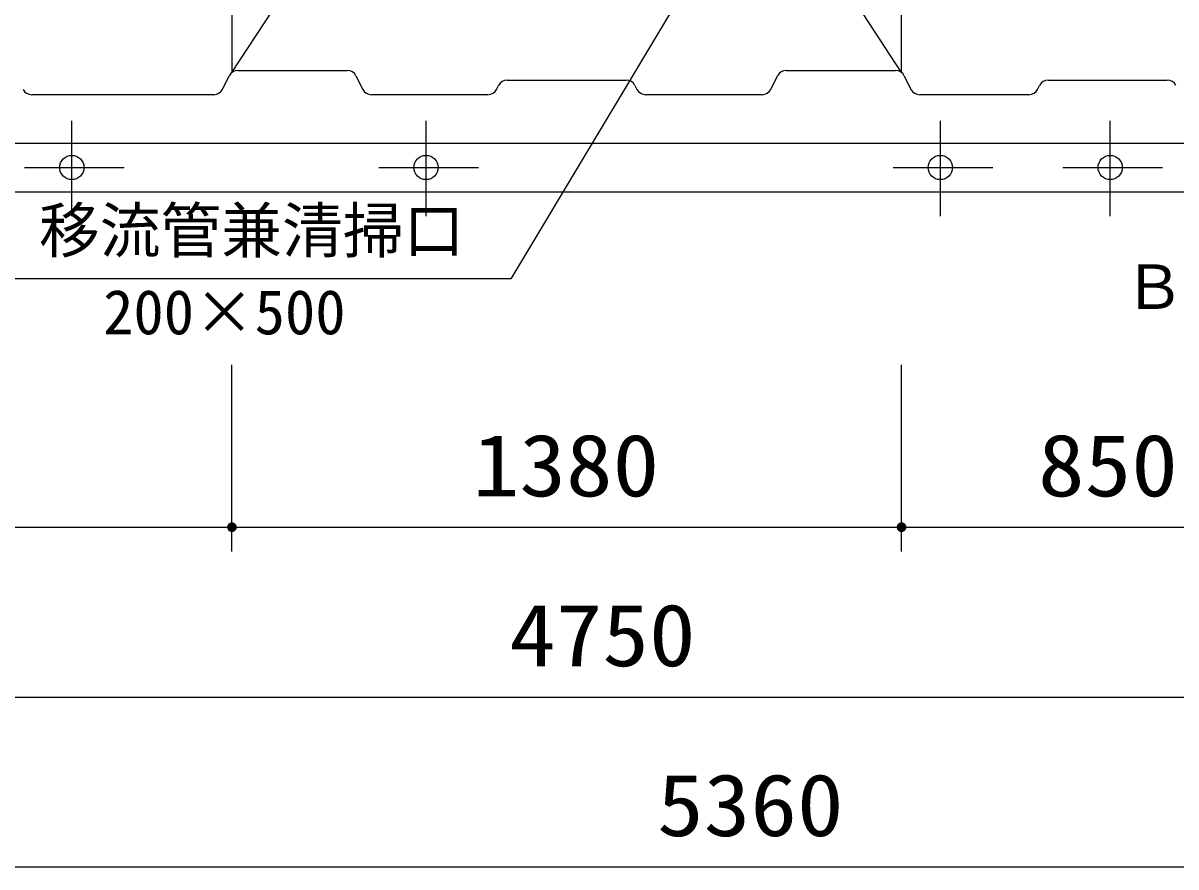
# Model space of a CAD drawing. Units: millimetres, scale not verified. Extents: x -14850 to 14850, y -10500 to 10500.
# Drawn here: x -8537 to -6160, y -1425 to 314 of the extents above; entities that cross this region are included whole.
import ezdxf
from ezdxf.enums import TextEntityAlignment as Align

# ---------------------------------------------------------------- set-up
doc = ezdxf.new("R2010")
doc.units = ezdxf.units.MM
doc.header["$LTSCALE"] = 50
for name, color, linetype, lineweight in [('0-0_躯体', 5, 'Continuous', 25), ('0-1_機器', 2, 'Continuous', 25), ('0-2_空気管', 3, 'Continuous', 25), ('0-4_文字', 5, 'Continuous', 25), ('0-5_製作', 5, 'Continuous', 25)]:
    doc.layers.add(name, color=color, linetype=linetype, lineweight=lineweight)
doc.styles.add('ＭＳ ゴシック', font='')
doc.styles.get('ＭＳ ゴシック').set_extended_font_data('MS Gothic')

msp = doc.modelspace()

# ---------------------------------------------------------------- linework, layer by layer
at = {"layer": '0-1_機器'}
msp.add_line((-9915.98, -33.6), (-4255.98, -33.6), dxfattribs=at)
at = {"layer": '0-2_空気管'}
for p, q in [((-8105.98, 2320.68), (-8105.98, 212.13)), ((-6725.98, 212.13), (-6725.98, 2320.68)), ((-8105.98, 212.13), (-7435.61, 1236.4)), ((-6725.98, 212.13), (-7396.35, 1236.4)), ((-6796.87, 1013), (-7531.3, -213.24)), ((-8093.62, 216.4), (-7868.34, 216.4)), ((-6963.62, 216.4), (-6738.34, 216.4)), ((-8125.45, 177.46), (-8111.51, 205.35)), ((-7850.45, 205.35), (-7836.51, 177.46)), ((-7538.62, 196.4), (-7293.34, 196.4)), ((-6995.45, 177.46), (-6981.51, 205.35)), ((-6720.45, 205.35), (-6706.51, 177.46)), ((-6423.62, 196.4), (-6178.34, 196.4)), ((-8143.34, 166.4), (-8518.62, 166.4)), ((-7578.34, 166.4), (-7818.62, 166.4)), ((-7560.45, 177.46), (-7556.51, 185.35)), ((-7275.45, 185.35), (-7271.51, 177.46)), ((-7013.34, 166.4), (-7253.62, 166.4)), ((-6463.34, 166.4), (-6688.62, 166.4)), ((-6445.45, 177.46), (-6441.51, 185.35)), ((-9257.63, 66.4), (-5900.98, 66.4)), ((-7531.3, -213.24), (-8594.71, -213.24))]:
    msp.add_line(p, q, dxfattribs=at)
for centre, start, end in [((-8093.62, 196.4), 90, 153.43494), ((-7868.34, 196.4), 26.56505, 90), ((-6963.62, 196.4), 90, 153.43494), ((-6738.34, 196.4), 26.56505, 90), ((-7538.62, 176.4), 90, 153.43494), ((-7293.34, 176.4), 26.56505, 90), ((-6423.62, 176.4), 90, 153.43494), ((-6178.34, 176.4), 26.56505, 90), ((-8518.62, 186.4), 206.56503, 270), ((-8143.34, 186.4), 270, 333.43494), ((-7818.62, 186.4), 206.56503, 270), ((-7578.34, 186.4), 270, 333.43494), ((-7253.62, 186.4), 206.56503, 270), ((-7013.34, 186.4), 270, 333.43494), ((-6688.62, 186.4), 206.56503, 270), ((-6463.34, 186.4), 270, 333.43494)]:
    msp.add_arc(centre, 20, start, end, dxfattribs=at)
at = {"layer": '0-4_文字', "color": 7}
for p, q in [((-8435.98, -83.8), (-8435.98, 112.68)), ((-7705.98, -83.8), (-7705.98, 112.68)), ((-6645.98, -83.8), (-6645.98, 112.68)), ((-6295.98, -83.8), (-6295.98, 112.68)), ((-8533.3, 16.4), (-8328.16, 16.4)), ((-7803.3, 16.4), (-7598.16, 16.4)), ((-6743.3, 16.4), (-6538.16, 16.4)), ((-6393.3, 16.4), (-6188.16, 16.4))]:
    msp.add_line(p, q, dxfattribs=at)
for centre in [(-8435.98, 16.4), (-7705.98, 16.4), (-6645.98, 16.4), (-6295.98, 16.4)]:
    msp.add_circle(centre, 25, dxfattribs=at)
at = {"layer": '0-5_製作', "color": 2}
for p, q in [((-8105.98, -774.71), (-8105.98, -389.93)), ((-6725.98, -774.71), (-6725.98, -389.93)), ((-9715.98, -724.71), (-8105.98, -724.71)), ((-8105.98, -724.71), (-6725.98, -724.71)), ((-6725.98, -724.71), (-5875.98, -724.71)), ((-9715.98, -1074.71), (-4965.98, -1074.71)), ((-9715.98, -1424.71), (-4355.98, -1424.71))]:
    msp.add_line(p, q, dxfattribs=at)
at = {"layer": '0-5_製作'}
for points in [[(-8115.96, -724.08), (-8105.98, -724.71), (-8115.98, -724.71)], [(-8115.98, -724.71), (-8115.67, -727.2), (-8115.9, -725.96)], [(-8105.98, -724.71), (-8115.67, -727.2), (-8115.98, -724.71)], [(-8115.8, -722.84), (-8105.98, -724.71), (-8115.96, -724.08)], [(-8115.49, -721.62), (-8105.98, -724.71), (-8115.8, -722.84)], [(-8105.98, -724.71), (-8115.28, -728.39), (-8115.67, -727.2)], [(-8115.03, -720.45), (-8105.98, -724.71), (-8115.49, -721.62)], [(-8105.98, -724.71), (-8114.74, -729.53), (-8115.28, -728.39)], [(-8114.42, -719.35), (-8105.98, -724.71), (-8115.03, -720.45)], [(-8105.98, -724.71), (-8114.07, -730.59), (-8114.74, -729.53)], [(-8113.68, -718.34), (-8105.98, -724.71), (-8114.42, -719.35)], [(-8105.98, -724.71), (-8113.27, -731.56), (-8114.07, -730.59)], [(-8112.83, -717.42), (-8105.98, -724.71), (-8113.68, -718.34)], [(-8105.98, -724.71), (-8112.35, -732.42), (-8113.27, -731.56)], [(-8111.86, -716.62), (-8105.98, -724.71), (-8112.83, -717.42)], [(-8105.98, -724.71), (-8111.34, -733.15), (-8112.35, -732.42)], [(-8110.8, -715.95), (-8105.98, -724.71), (-8111.86, -716.62)], [(-8105.98, -724.71), (-8110.24, -733.76), (-8111.34, -733.15)], [(-8109.66, -715.41), (-8105.98, -724.71), (-8110.8, -715.95)], [(-8105.98, -724.71), (-8109.07, -734.22), (-8110.24, -733.76)], [(-8108.47, -715.02), (-8105.98, -724.71), (-8109.66, -715.41)], [(-8105.98, -724.71), (-8107.85, -734.53), (-8109.07, -734.22)], [(-8107.23, -714.79), (-8105.98, -724.71), (-8108.47, -715.02)], [(-8105.98, -724.71), (-8106.61, -734.69), (-8107.85, -734.53)], [(-8105.98, -714.71), (-8105.98, -724.71), (-8107.23, -714.79)], [(-8105.98, -724.71), (-8105.98, -734.71), (-8106.61, -734.69)], [(-8105.98, -714.71), (-8095.98, -724.71), (-8105.98, -724.71)], [(-8105.35, -714.73), (-8095.98, -724.71), (-8105.98, -714.71)], [(-8105.98, -724.71), (-8104.73, -734.63), (-8105.98, -734.71)], [(-8095.98, -724.71), (-8104.73, -734.63), (-8105.98, -724.71)], [(-8104.11, -714.89), (-8095.98, -724.71), (-8105.35, -714.73)], [(-8095.98, -724.71), (-8103.49, -734.4), (-8104.73, -734.63)], [(-8102.89, -715.2), (-8095.98, -724.71), (-8104.11, -714.89)], [(-8095.98, -724.71), (-8102.3, -734.01), (-8103.49, -734.4)], [(-8101.72, -715.66), (-8095.98, -724.71), (-8102.89, -715.2)], [(-8095.98, -724.71), (-8101.16, -733.47), (-8102.3, -734.01)], [(-8100.62, -716.27), (-8095.98, -724.71), (-8101.72, -715.66)], [(-8095.98, -724.71), (-8100.1, -732.8), (-8101.16, -733.47)], [(-8099.61, -717.01), (-8095.98, -724.71), (-8100.62, -716.27)], [(-8095.98, -724.71), (-8099.13, -732), (-8100.1, -732.8)], [(-8098.69, -717.86), (-8095.98, -724.71), (-8099.61, -717.01)], [(-8095.98, -724.71), (-8098.27, -731.08), (-8099.13, -732)], [(-8097.89, -718.83), (-8095.98, -724.71), (-8098.69, -717.86)], [(-8095.98, -724.71), (-8097.54, -730.07), (-8098.27, -731.08)], [(-8097.22, -719.89), (-8095.98, -724.71), (-8097.89, -718.83)], [(-8095.98, -724.71), (-8096.93, -728.97), (-8097.54, -730.07)], [(-8096.68, -721.03), (-8095.98, -724.71), (-8097.22, -719.89)], [(-8095.98, -724.71), (-8096.47, -727.8), (-8096.93, -728.97)], [(-8096.29, -722.22), (-8095.98, -724.71), (-8096.68, -721.03)], [(-8095.98, -724.71), (-8096.16, -726.58), (-8096.47, -727.8)], [(-8096.06, -723.46), (-8095.98, -724.71), (-8096.29, -722.22)], [(-8095.98, -724.71), (-8096, -725.34), (-8096.16, -726.58)], [(-6735.96, -724.08), (-6725.98, -724.71), (-6735.98, -724.71)], [(-6735.98, -724.71), (-6735.66, -727.2), (-6735.9, -725.96)], [(-6725.98, -724.71), (-6735.66, -727.2), (-6735.98, -724.71)], [(-6735.8, -722.84), (-6725.98, -724.71), (-6735.96, -724.08)], [(-6735.49, -721.62), (-6725.98, -724.71), (-6735.8, -722.84)], [(-6725.98, -724.71), (-6735.28, -728.39), (-6735.66, -727.2)], [(-6735.03, -720.45), (-6725.98, -724.71), (-6735.49, -721.62)], [(-6725.98, -724.71), (-6734.74, -729.53), (-6735.28, -728.39)], [(-6734.42, -719.35), (-6725.98, -724.71), (-6735.03, -720.45)], [(-6725.98, -724.71), (-6734.07, -730.59), (-6734.74, -729.53)], [(-6733.68, -718.34), (-6725.98, -724.71), (-6734.42, -719.35)], [(-6725.98, -724.71), (-6733.27, -731.56), (-6734.07, -730.59)], [(-6732.82, -717.42), (-6725.98, -724.71), (-6733.68, -718.34)], [(-6725.98, -724.71), (-6732.35, -732.42), (-6733.27, -731.56)], [(-6731.86, -716.62), (-6725.98, -724.71), (-6732.82, -717.42)], [(-6725.98, -724.71), (-6731.34, -733.15), (-6732.35, -732.42)], [(-6730.8, -715.95), (-6725.98, -724.71), (-6731.86, -716.62)], [(-6725.98, -724.71), (-6730.24, -733.76), (-6731.34, -733.15)], [(-6729.66, -715.41), (-6725.98, -724.71), (-6730.8, -715.95)], [(-6725.98, -724.71), (-6729.07, -734.22), (-6730.24, -733.76)], [(-6728.47, -715.02), (-6725.98, -724.71), (-6729.66, -715.41)], [(-6725.98, -724.71), (-6727.85, -734.53), (-6729.07, -734.22)], [(-6727.23, -714.79), (-6725.98, -724.71), (-6728.47, -715.02)], [(-6725.98, -724.71), (-6726.61, -734.69), (-6727.85, -734.53)], [(-6725.98, -714.71), (-6725.98, -724.71), (-6727.23, -714.79)], [(-6725.98, -724.71), (-6725.98, -734.71), (-6726.61, -734.69)], [(-6725.98, -714.71), (-6715.98, -724.71), (-6725.98, -724.71)], [(-6725.35, -714.73), (-6715.98, -724.71), (-6725.98, -714.71)], [(-6725.98, -724.71), (-6724.73, -734.63), (-6725.98, -734.71)], [(-6715.98, -724.71), (-6724.73, -734.63), (-6725.98, -724.71)], [(-6724.11, -714.89), (-6715.98, -724.71), (-6725.35, -714.73)], [(-6715.98, -724.71), (-6723.49, -734.4), (-6724.73, -734.63)], [(-6722.89, -715.2), (-6715.98, -724.71), (-6724.11, -714.89)], [(-6715.98, -724.71), (-6722.3, -734.01), (-6723.49, -734.4)], [(-6721.72, -715.66), (-6715.98, -724.71), (-6722.89, -715.2)], [(-6715.98, -724.71), (-6721.16, -733.47), (-6722.3, -734.01)], [(-6720.62, -716.27), (-6715.98, -724.71), (-6721.72, -715.66)], [(-6715.98, -724.71), (-6720.1, -732.8), (-6721.16, -733.47)], [(-6719.6, -717.01), (-6715.98, -724.71), (-6720.62, -716.27)], [(-6715.98, -724.71), (-6719.13, -732), (-6720.1, -732.8)], [(-6718.69, -717.86), (-6715.98, -724.71), (-6719.6, -717.01)], [(-6715.98, -724.71), (-6718.27, -731.08), (-6719.13, -732)], [(-6717.89, -718.83), (-6715.98, -724.71), (-6718.69, -717.86)], [(-6715.98, -724.71), (-6717.54, -730.07), (-6718.27, -731.08)], [(-6717.22, -719.89), (-6715.98, -724.71), (-6717.89, -718.83)], [(-6715.98, -724.71), (-6716.93, -728.97), (-6717.54, -730.07)], [(-6716.68, -721.03), (-6715.98, -724.71), (-6717.22, -719.89)], [(-6715.98, -724.71), (-6716.47, -727.8), (-6716.93, -728.97)], [(-6716.29, -722.22), (-6715.98, -724.71), (-6716.68, -721.03)], [(-6715.98, -724.71), (-6716.16, -726.58), (-6716.47, -727.8)], [(-6716.06, -723.46), (-6715.98, -724.71), (-6716.29, -722.22)], [(-6715.98, -724.71), (-6716, -725.34), (-6716.16, -726.58)]]:
    msp.add_solid(points, dxfattribs=at)

# ---------------------------------------------------------------- texts
at = {"layer": '0-0_躯体', "color": 4, "style": 'ＭＳ ゴシック'}
msp.add_text('Ｂ', height=91.79, dxfattribs=at).set_placement((-6267.79, -302.63), align=Align.BOTTOM_LEFT)
at = {"layer": '0-2_空気管', "color": 4, "style": 'ＭＳ ゴシック'}
for s, p in [('\u3000移流管兼清掃口\u3000', (-8628.82, -186.59)), ('\u3000200×500', (-8496.65, -354.82))]:
    msp.add_text(s, height=91.79, dxfattribs=at).set_placement(p, align=Align.BOTTOM_LEFT)
at = {"layer": '0-5_製作', "color": 4, "style": 'ＭＳ ゴシック', "width": 1.1}
for s, p in [('1380', (-7609.73, -699.71)), ('850', (-6444.73, -699.71)), ('4750', (-7534.73, -1049.71)), ('5360', (-7229.73, -1399.71))]:
    msp.add_text(s, height=128.4, dxfattribs=at).set_placement(p, align=Align.BOTTOM_LEFT)

doc.saveas('drawing.dxf')
